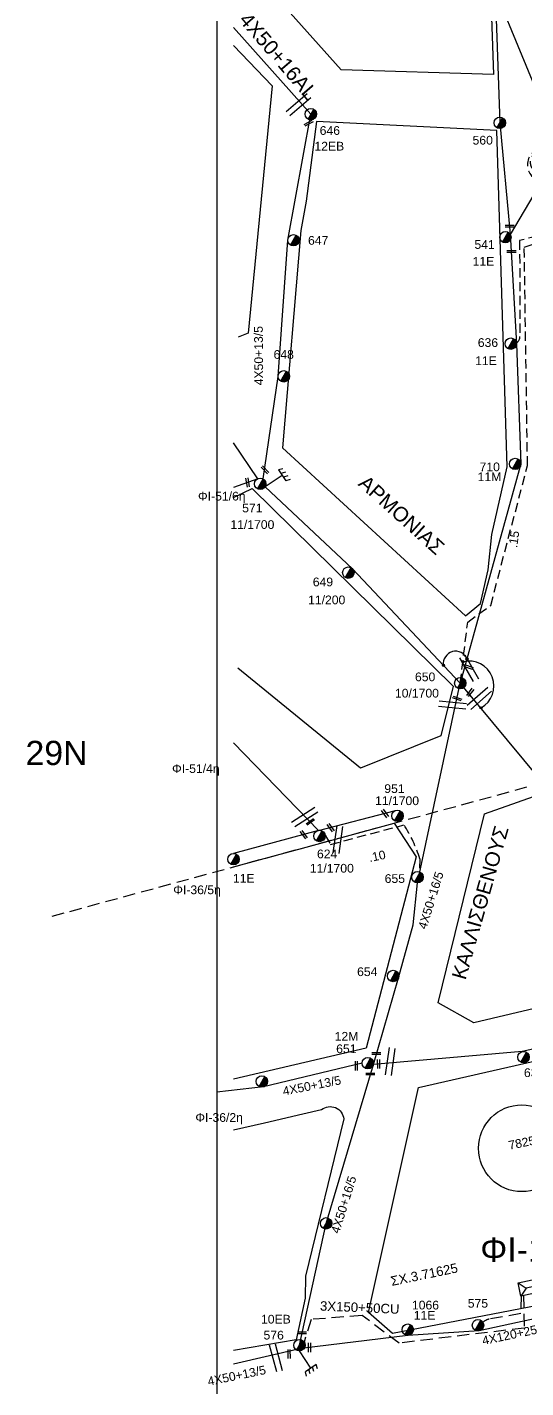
# Model space of a CAD drawing. Header units: millimetres. Extents: x 7453 to 9570, y 777 to 1872.
# Drawn here: x 7452.5 to 7555.5, y 1176.2 to 1456.9 of the extents above; entities that cross this region are included whole.
import ezdxf

# ---------------------------------------------------------------- set-up
doc = ezdxf.new("R2010")
doc.units = ezdxf.units.MM
doc.linetypes.add('DASHED', pattern=[19.05, 12.7, -6.35])
for name, color, linetype in [('Άγνωστα', 7, 'Continuous'), ('Γέφυρες Εναέριου Δικτύου', 7, 'Continuous'), ('Γείωση', 7, 'Continuous'), ('Γυμνά εναέρια ΧΤ (3Φ)   4x50AL', 7, 'Continuous'), ('Γυμνά εναέρια ΧΤ και ΦΟΠ (3Φ)   4x50+16AL', 7, 'Continuous'), ('Επιγραφές - Σχήματα', 7, 'Continuous'), ('Καλώδια ΧΤ   3x150+50CU', 7, 'DASHED'), ('Καλώδια ΧΤ   3x150AL+50CU', 7, 'DASHED'), ('Μηχανική τομή', 7, 'Continuous'), ('Στύλος ΦΜ', 7, 'Continuous'), ('Στύλος ΦΜ @ 1', 7, 'Continuous'), ('Συνδέσεις', 7, 'Continuous'), ('Συνεστραμμένα ΧΤ   3x70+54.6+25 AL', 7, 'SYN_LINE'), ('Συνεστραμμένα ΧΤ   4x120+25 AL', 7, 'SYN_LINE'), ('Τομή', 7, 'Continuous'), ('Υποσταθμός πόλεως', 7, 'Continuous'), ('Υπόβαθρο ΔΕΗ', 7, 'Continuous'), ('Υπόγεια Καλώδια Δικτύου ΧΤ   .10', 7, 'DASHED'), ('Υπόγεια Καλώδια Δικτύου ΧΤ   .15', 7, 'DASHED')]:
    doc.layers.add(name, color=color, linetype=linetype)
doc.styles.get("Standard").update_dxf_attribs({"font": 'ARIAL.TTF'})
doc.linetypes.add('SYN_LINE', pattern='A,0.5,-0.0001,["/\\/\\/\\/",Standard,S=0.1,R=0,X=0,Y=-0.05],-0.25', length=0.7501)

# ---------------------------------------------------------------- blocks, each defined once
blk = doc.blocks.new('ΥΠΑΡΧΩΝ ΤΣΙΜΕΝΤΕΝΙΟΣ ΣΤΥΛΟΣ')
at = {"layer": 'Στύλος ΦΜ'}
blk.add_hatch(color=7, dxfattribs=at).paths.add_polyline_path([(-1.29, -2.28, 0.574793), (2.62, 0, 0.268822), (1.3, 2.27)])
at = {"layer": 'Στύλος ΦΜ', "color": 7}
blk.add_line((-1.29, -2.28), (1.3, 2.27), dxfattribs=at)
blk.add_circle((0, 0), 2.62, dxfattribs=at)
at = {"layer": 'Στύλος ΦΜ', "flags": 4}
for tag, p in [('ΤΥΠΟΣ', (-4.91, 3.03)), ('ΑΡΙΘΜΟΣ', (-4.68, 8.05))]:
    blk.add_attdef(tag, p, '', height=4, dxfattribs=at)
blk = doc.blocks.new('ΥΠΟΣΤΑΘΜΟΣ ΠΟΛΕΩΣ')
at = {"layer": 'Υποσταθμός πόλεως', "linetype": 'Continuous', "ltscale": 40}
blk.add_lwpolyline([(-8.57, 2.82), (8.57, 2.82), (8.57, -2.82), (-8.57, -2.82)], close=True, dxfattribs=at)
for points in [[(-5.75, 0), (-8.57, 2.82)], [(5.75, 0), (8.57, 2.82)], [(-8.57, -2.82), (-5.75, 0)], [(-5.75, 0), (5.75, 0)], [(8.57, -2.82), (5.75, 0)]]:
    blk.add_lwpolyline(points, dxfattribs=at)
at = {"layer": 'Υποσταθμός πόλεως', "linetype": 'SYN_LINE', "ltscale": 40, "flags": 1}
for tag, p in [('ΜΕΤΑΣΧΗΜΑΤΙΣΜΟΣ', (10.6, 2.39)), ('ΙΣΧΥΣ', (10.58, -0.41)), ('ΑΡΙΘΜΟΣ', (10.7, -3.13))]:
    blk.add_attdef(tag, p, '', height=1.8, dxfattribs=at)
blk = doc.blocks.new('ΓΕΙΩΣΗ')
at = {"layer": 'Γείωση', "ltscale": 40}
for p, q in [((-2.34, 11.45), (-3, 9.45)), ((-0.34, 11.45), (-1, 9.45)), ((0, 9.45), (0, 0)), ((1.66, 11.45), (1, 9.45)), ((3.66, 11.45), (3, 9.45))]:
    blk.add_line(p, q, dxfattribs=at)
blk.add_lwpolyline([(-3, 9.45), (3, 9.45)], dxfattribs=at)
blk = doc.blocks.new('ΜΗΧΑΝΙΚΗ ΤΟΜΗ')
at = {"layer": 'Μηχανική τομή', "ltscale": 40}
for p, q in [((-1.89, 0.78), (1.89, 0.78)), ((1.89, 0), (-1.89, 0))]:
    blk.add_line(p, q, dxfattribs=at)
blk = doc.blocks.new('ΤΟΜΗ')
at = {"layer": 'Τομή', "ltscale": 40}
for p, q in [((-5.68, 0), (5.68, 0)), ((5.68, -2.33), (-5.68, -2.33))]:
    blk.add_line(p, q, dxfattribs=at)
blk = doc.blocks.new('_ΣΥΝΔΕΣΗ')
at = {"layer": 'Συνδέσεις', "linetype": 'SYN_LINE', "ltscale": 40}
blk.add_hatch(color=256, dxfattribs=at).paths.add_polyline_path([(0.5, -0.01, 1), (-0.5, -0.01, 1)])
at = {"layer": 'Συνδέσεις'}
blk.add_circle((0, -0.01), 0.5, dxfattribs=at)

msp = doc.modelspace()

# ---------------------------------------------------------------- linework, layer by layer
at = {"layer": 'Άγνωστα', "color": 2, "linetype": 'SYN_LINE', "ltscale": 20}
for points in [[(7549.18, 1464.59), (7550.13, 1437.21), (7552.26, 1414.24)], [(7552.34, 1414.14), (7560.13, 1427.29)]]:
    msp.add_lwpolyline(points, dxfattribs=at)
at = {"layer": 'Άγνωστα', "color": 133}
msp.add_lwpolyline([(7500.13, 1363.78), (7495.14, 1371.15)], dxfattribs=at)
at = {"layer": 'Άγνωστα', "color": 85}
msp.add_lwpolyline([(7500.13, 1363.78), (7495.14, 1361.94)], dxfattribs=at)
at = {"layer": 'Άγνωστα', "color": 6}
msp.add_lwpolyline([(7541.98, 1321.6), (7519.71, 1345.21), (7501.66, 1362.1)], dxfattribs=at)
at = {"layer": 'Άγνωστα', "color": 1}
msp.add_lwpolyline([(7495.14, 1309.25), (7512.69, 1291.21)], dxfattribs=at)
at = {"layer": 'Άγνωστα', "color": 2}
for points in [[(7512.69, 1291.21), (7528.59, 1295.32)], [(7512.69, 1291.21), (7495.14, 1286.44)]]:
    msp.add_lwpolyline(points, dxfattribs=at)
at = {"layer": 'Άγνωστα', "color": 173, "linetype": 'DASHED', "ltscale": 0.2}
msp.add_lwpolyline([(7554.58, 1195.19), (7554.48, 1191.5), (7547.92, 1190.35, 0.164631), (7546.66, 1189.67, 286.740773)], format="xyb", dxfattribs=at)
at = {"layer": 'Γέφυρες Εναέριου Δικτύου'}
for centre, radius, start, end in [((7541.01, 1325.64), 2.54, 22.3147, 188.0024), ((7543.79, 1321), 5.14, 298.6418, 104.1115)]:
    msp.add_arc(centre, radius, start, end, dxfattribs=at)
at = {"layer": 'Γυμνά εναέρια ΧΤ (3Φ)   4x50AL', "color": 85}
msp.add_lwpolyline([(7501.25, 1363.75), (7504.34, 1384.9), (7506.34, 1412.98), (7511.12, 1439.02)], dxfattribs=at)
at = {"layer": 'Γυμνά εναέρια ΧΤ (3Φ)   4x50AL', "color": 62, "ltscale": 0.15}
msp.add_lwpolyline([(7658.41, 1342.7), (7591.62, 1312.36), (7573.66, 1307.56), (7558.5, 1301.71), (7541.98, 1321.6), (7541.98, 1321.6)], dxfattribs=at)
at = {"layer": 'Γυμνά εναέρια ΧΤ (3Φ)   4x50AL', "color": 27}
msp.add_lwpolyline([(7621.29, 1261.29), (7614.88, 1258.68), (7599.09, 1255.73), (7579.98, 1251.17), (7554.75, 1245.56), (7524.02, 1242.9), (7524.02, 1242.9)], dxfattribs=at)
at = {"layer": 'Γυμνά εναέρια ΧΤ (3Φ)   4x50AL', "color": 30}
msp.add_lwpolyline([(7521.7, 1243.18), (7501.36, 1238.28), (7491.72, 1237.18)], dxfattribs=at)
at = {"layer": 'Γυμνά εναέρια ΧΤ (3Φ)   4x50AL', "color": 151}
msp.add_lwpolyline([(7509.1, 1184.27), (7495.14, 1181.08)], dxfattribs=at)
at = {"layer": 'Γυμνά εναέρια ΧΤ και ΦΟΠ (3Φ)   4x50+16AL', "color": 27}
msp.add_lwpolyline([(7511.12, 1439.02), (7495.14, 1456.89)], dxfattribs=at)
at = {"layer": 'Γυμνά εναέρια ΧΤ και ΦΟΠ (3Φ)   4x50+16AL', "color": 5}
msp.add_lwpolyline([(7508.76, 1184.97), (7514.26, 1210.12), (7524.02, 1242.9), (7529.23, 1260.79), (7532.24, 1271.69), (7533.13, 1280.37), (7541.97, 1321.6)], dxfattribs=at)
at = {"layer": 'Επιγραφές - Σχήματα'}
msp.add_lwpolyline([(7491.72, 779.23), (9463.63, 779.23), (9463.63, 1862.62), (7491.72, 1862.62)], close=True, dxfattribs=at)
msp.add_circle((7554.68, 1225.62), 8.95, dxfattribs=at)
at = {"layer": 'Καλώδια ΧΤ   3x150+50CU', "color": 5, "ltscale": 0.2}
msp.add_lwpolyline([(7555.06, 1195.24), (7555.19, 1188.53), (7529.33, 1185.41), (7521.72, 1191.11), (7511.18, 1190.29), (7509.72, 1185.64)], dxfattribs=at)
at = {"layer": 'Καλώδια ΧΤ   3x150AL+50CU', "color": 7, "linetype": 'DASHED', "ltscale": 0.2}
msp.add_lwpolyline([(7457.69, 1273.51), (7585.56, 1308.28)], dxfattribs=at)
at = {"layer": 'Συνεστραμμένα ΧΤ   3x70+54.6+25 AL', "color": 133, "ltscale": 15}
msp.add_lwpolyline([(7560.33, 1437.56), (7549.18, 1464.59), (7548.26, 1493.61), (7546.56, 1516.11), (7547.9, 1518.89), (7547.03, 1529.57)], dxfattribs=at)
at = {"layer": 'Συνεστραμμένα ΧΤ   3x70+54.6+25 AL', "color": 6, "ltscale": 20}
msp.add_lwpolyline([(7552.26, 1414.24), (7553.58, 1391.64), (7554.5, 1366.83), (7541.98, 1321.6)], dxfattribs=at)
at = {"layer": 'Συνεστραμμένα ΧΤ   4x120+25 AL', "color": 173, "ltscale": 20}
msp.add_lwpolyline([(7651.59, 1209.56), (7621.95, 1203.5), (7600.21, 1199.19), (7577.9, 1194.86), (7545.87, 1187.95), (7531.12, 1187), (7509.1, 1184.27)], dxfattribs=at)
at = {"layer": 'Υπόβαθρο ΔΕΗ'}
for points in [[(7495.14, 1503.83), (7523.97, 1480), (7530.04, 1474.62), (7548.3, 1462.99), (7548.84, 1447.18), (7517.38, 1448.15), (7495.14, 1473.04)], [(7495.14, 1453.16), (7503.15, 1444.83), (7498.15, 1393.8), (7496.08, 1392.96)], [(7505.23, 1370.14), (7543.02, 1335.51), (7546.13, 1338.05), (7547.75, 1344.98), (7548.5, 1352.25), (7551.68, 1366.22), (7549.54, 1435.61), (7512.3, 1437.46), (7510.12, 1421.07), (7509.04, 1414.98), (7505.23, 1370.14)], [(7495.14, 1359.91), (7499.01, 1361.73), (7540.52, 1321), (7537.99, 1310.69), (7521.4, 1304.02), (7496.02, 1324.7)], [(7585.56, 1308.28), (7608.88, 1266.6), (7544.77, 1251.52), (7537.38, 1255.64), (7547.01, 1294.62), (7585.56, 1308.28)], [(7495.14, 1283.69), (7504, 1286.1), (7509.4, 1287.57), (7528.29, 1292.71), (7532.89, 1285.74), (7522.51, 1246.28), (7495.14, 1239.85)], [(7614.96, 1256.73), (7640.49, 1212.88), (7639.11, 1208.81), (7527.95, 1187.41), (7523, 1191.71), (7533.33, 1238.14), (7614.96, 1256.73)]]:
    msp.add_lwpolyline(points, dxfattribs=at)
msp.add_lwpolyline([(7495.14, 1229.44), (7501.55, 1230.9), (7509.47, 1232.71), (7513.33, 1233.59, -0.59775), (7517.92, 1231.67), (7510.01, 1199.25), (7509.92, 1194.72), (7508.09, 1186.07), (7495.14, 1183.87)], format="xyb", dxfattribs=at)
at = {"layer": 'Υπόγεια Καλώδια Δικτύου ΧΤ   .10', "color": 6, "ltscale": 0.15}
msp.add_lwpolyline([(7558.38, 1431.82, 0.931492), (7559.56, 1425.18), (7560.72, 1414.54), (7554.23, 1412.94), (7554.29, 1393.14, -0.248993), (7553.57, 1391.78, -5.194984)], format="xyb", dxfattribs=at)
at = {"layer": 'Υπόγεια Καλώδια Δικτύου ΧΤ   .10', "color": 5, "ltscale": 0.15}
msp.add_lwpolyline([(7514.04, 1290.25), (7515.16, 1288.33), (7530.35, 1292.34, -0.062065), (7533.65, 1285.33), (7533.47, 1282.67)], format="xyb", dxfattribs=at)
at = {"layer": 'Υπόγεια Καλώδια Δικτύου ΧΤ   .15', "color": 62, "ltscale": 0.15}
msp.add_lwpolyline([(7541.98, 1321.6), (7543.5, 1334.2), (7548.26, 1337.63), (7555.86, 1366.54), (7555.19, 1411.58), (7562.12, 1413.8), (7561.57, 1426.3), (7558.18, 1426.93, -0.853038), (7558.29, 1431.18)], format="xyb", dxfattribs=at)

# ---------------------------------------------------------------- block references
at = {"layer": 'Γείωση'}
for p, xscale, yscale, zscale, rotation in [((7501.66, 1362.1), 0.4499999999998326, 0.4499999999998326, 0.4499999999998326, 303.8983940220376), ((7508.75, 1183.79), 0.4499999999998233, 0.4499999999998233, 0.4499999999998233, 213.5321210072743)]:
    msp.add_blockref('ΓΕΙΩΣΗ', p, dxfattribs=dict(at, xscale=xscale, yscale=yscale, zscale=zscale, rotation=rotation))
at = {"layer": 'Μηχανική τομή'}
for p, xscale, yscale, zscale, rotation in [((7510.73, 1436.98), 0.4999999999999175, 0.4999999999999175, 0.4999999999999175, 26.90664696949336), ((7501.5, 1365.5), 0.4999999999999466, 0.4999999999999466, 0.4999999999999466, 312.5926480609675), ((7497.86, 1362.94), 0.4999999999998912, 0.4999999999998912, 0.4999999999998912, 279.633749944355), ((7543.59, 1324.74), 0.5000000000000069, 0.5000000000000069, 0.5000000000000069, 340.6410086171568), ((7544.2, 1319.56), 0.5000000000000033, 0.5000000000000033, 0.5000000000000033, 52.88560917238333), ((7541.26, 1318.24), 0.5000000000000069, 0.5000000000000069, 0.5000000000000069, 340.6410086171568), ((7526.59, 1294.81), 0.5000000000000129, 0.5000000000000129, 0.5000000000000129, 126.4053453319395), ((7511.11, 1292.83), 0.4999999999999977, 0.4999999999999977, 0.4999999999999977, 35.87693125808439), ((7515.36, 1291.9), 0.5000000000000016, 0.5000000000000016, 0.5000000000000016, 126.4053453319404), ((7509.81, 1290.43), 0.5000000000000016, 0.5000000000000016, 0.5000000000000016, 126.4053453319404), ((7525.31, 1243.01), 0.500000000000007, 0.500000000000007, 0.500000000000007, 90.52841407385708), ((7520.7, 1242.63), 0.500000000000007, 0.500000000000007, 0.500000000000007, 90.52841407385708), ((7511.03, 1184.51), 0.4999999999999999, 0.4999999999999999, 0.4999999999999999, 90.52841407385708), ((7506.8, 1183.17), 0.500000000000007, 0.500000000000007, 0.500000000000007, 90.52841407385708)]:
    msp.add_blockref('ΜΗΧΑΝΙΚΗ ΤΟΜΗ', p, dxfattribs=dict(at, xscale=xscale, yscale=yscale, zscale=zscale, rotation=rotation))
for p, xscale, yscale, zscale in [((7552.16, 1415.69), 0.4999999999999147, 0.4999999999999147, 0.4999999999999147), ((7552.55, 1410.45), 0.4999999999999147, 0.4999999999999147, 0.4999999999999147), ((7524.62, 1244.97), 0.5, 0.5, 0.5), ((7523.38, 1240.75), 0.5, 0.5, 0.5), ((7509.27, 1187.33), 0.5, 0.5, 0.5)]:
    msp.add_blockref('ΜΗΧΑΝΙΚΗ ΤΟΜΗ', p, dxfattribs=dict(at, xscale=xscale, yscale=yscale, zscale=zscale))
at = {"layer": 'Στύλος ΦΜ @ 1', "ltscale": 40}
ref = msp.add_blockref('ΥΠΑΡΧΩΝ ΤΣΙΜΕΝΤΕΝΙΟΣ ΣΤΥΛΟΣ', (7511.12, 1439.02), dxfattribs=dict(at, xscale=0.4499999999998181, yscale=0.4499999999998181, zscale=0.4499999999998181))
ref.add_attrib('ΤΥΠΟΣ', '12ΕΒ', (7511.85, 1431.5), dxfattribs={"layer": 'Στύλος ΦΜ', "height": 1.8, "flags": 4})
ref.add_attrib('ΑΡΙΘΜΟΣ', '646', (7512.94, 1434.73), dxfattribs={"layer": 'Στύλος ΦΜ', "height": 1.8, "flags": 4})
ref = msp.add_blockref('ΥΠΑΡΧΩΝ ΤΣΙΜΕΝΤΕΝΙΟΣ ΣΤΥΛΟΣ', (7550.13, 1437.21), dxfattribs=dict(at, xscale=0.4499999999998181, yscale=0.4499999999998181, zscale=0.4499999999998181))
ref.add_attrib('ΑΡΙΘΜΟΣ', '560', (7544.51, 1432.73), dxfattribs={"layer": 'Στύλος ΦΜ', "height": 1.8, "flags": 4})
ref = msp.add_blockref('ΥΠΑΡΧΩΝ ΤΣΙΜΕΝΤΕΝΙΟΣ ΣΤΥΛΟΣ', (7507.52, 1412.98), dxfattribs=dict(at, xscale=0.4499999999998181, yscale=0.4499999999998181, zscale=0.4499999999998181))
ref.add_attrib('ΑΡΙΘΜΟΣ', '647', (7510.53, 1412.06), dxfattribs={"layer": 'Στύλος ΦΜ', "height": 1.8, "flags": 4})
ref = msp.add_blockref('ΥΠΑΡΧΩΝ ΤΣΙΜΕΝΤΕΝΙΟΣ ΣΤΥΛΟΣ', (7551.29, 1413.61), dxfattribs=dict(at, xscale=0.4499999999998181, yscale=0.4499999999998181, zscale=0.4499999999998181))
ref.add_attrib('ΤΥΠΟΣ', '11Ε', (7544.52, 1407.73), dxfattribs={"layer": 'Στύλος ΦΜ', "height": 1.8, "flags": 4})
ref.add_attrib('ΑΡΙΘΜΟΣ', '541', (7544.9, 1411.21), dxfattribs={"layer": 'Στύλος ΦΜ', "height": 1.8, "flags": 4})
ref = msp.add_blockref('ΥΠΑΡΧΩΝ ΤΣΙΜΕΝΤΕΝΙΟΣ ΣΤΥΛΟΣ', (7552.4, 1391.64), dxfattribs=dict(at, xscale=0.4499999999998181, yscale=0.4499999999998181, zscale=0.4499999999998181))
ref.add_attrib('ΤΥΠΟΣ', '11Ε', (7545.04, 1387.22), dxfattribs={"layer": 'Στύλος ΦΜ', "height": 1.8, "flags": 4})
ref.add_attrib('ΑΡΙΘΜΟΣ', '636', (7545.59, 1390.97), dxfattribs={"layer": 'Στύλος ΦΜ', "height": 1.8, "flags": 4})
ref = msp.add_blockref('ΥΠΑΡΧΩΝ ΤΣΙΜΕΝΤΕΝΙΟΣ ΣΤΥΛΟΣ', (7505.52, 1384.9), dxfattribs=dict(at, xscale=0.4499999999998181, yscale=0.4499999999998181, zscale=0.4499999999998181))
ref.add_attrib('ΑΡΙΘΜΟΣ', '648', (7503.41, 1388.52), dxfattribs={"layer": 'Στύλος ΦΜ', "height": 1.8, "flags": 4})
ref = msp.add_blockref('ΥΠΑΡΧΩΝ ΤΣΙΜΕΝΤΕΝΙΟΣ ΣΤΥΛΟΣ', (7553.32, 1366.83), dxfattribs=dict(at, xscale=0.4499999999998181, yscale=0.4499999999998181, zscale=0.4499999999998181))
ref.add_attrib('ΤΥΠΟΣ', '11Μ', (7545.56, 1363.28), dxfattribs={"layer": 'Στύλος ΦΜ', "height": 1.8, "flags": 4})
ref.add_attrib('ΑΡΙΘΜΟΣ', '710', (7545.96, 1365.32), dxfattribs={"layer": 'Στύλος ΦΜ', "height": 1.8, "flags": 4})
ref = msp.add_blockref('ΥΠΑΡΧΩΝ ΤΣΙΜΕΝΤΕΝΙΟΣ ΣΤΥΛΟΣ', (7500.66, 1362.73), dxfattribs=dict(at, xscale=0.4499999999998181, yscale=0.4499999999998181, zscale=0.4499999999998181))
ref.add_attrib('ΤΥΠΟΣ', '11/1700', (7494.49, 1353.42), dxfattribs={"layer": 'Στύλος ΦΜ', "height": 1.8, "flags": 4})
ref.add_attrib('ΑΡΙΘΜΟΣ', '571', (7496.93, 1356.84), dxfattribs={"layer": 'Στύλος ΦΜ', "height": 1.8, "flags": 4})
ref = msp.add_blockref('ΥΠΑΡΧΩΝ ΤΣΙΜΕΝΤΕΝΙΟΣ ΣΤΥΛΟΣ', (7518.85, 1344.4), dxfattribs=dict(at, xscale=0.4499999999998181, yscale=0.4499999999998181, zscale=0.4499999999998181))
ref.add_attrib('ΤΥΠΟΣ', '11/200', (7510.54, 1337.87), dxfattribs={"layer": 'Στύλος ΦΜ', "height": 1.8, "flags": 4})
ref.add_attrib('ΑΡΙΘΜΟΣ', '649', (7511.51, 1341.58), dxfattribs={"layer": 'Στύλος ΦΜ', "height": 1.8, "flags": 4})
ref = msp.add_blockref('ΥΠΑΡΧΩΝ ΤΣΙΜΕΝΤΕΝΙΟΣ ΣΤΥΛΟΣ', (7541.97, 1321.6), dxfattribs=dict(at, xscale=0.4499999999998181, yscale=0.4499999999998181, zscale=0.4499999999998181))
ref.add_attrib('ΤΥΠΟΣ', '10/1700', (7528.48, 1318.63), dxfattribs={"layer": 'Στύλος ΦΜ', "height": 1.8, "flags": 4})
ref.add_attrib('ΑΡΙΘΜΟΣ', '650', (7532.62, 1321.99), dxfattribs={"layer": 'Στύλος ΦΜ', "height": 1.8, "flags": 4})
ref = msp.add_blockref('ΥΠΑΡΧΩΝ ΤΣΙΜΕΝΤΕΝΙΟΣ ΣΤΥΛΟΣ', (7528.99, 1294.22), dxfattribs=dict(at, xscale=0.4499999999998181, yscale=0.4499999999998181, zscale=0.4499999999998181))
ref.add_attrib('ΤΥΠΟΣ', '11/1700', (7524.37, 1296.43), dxfattribs={"layer": 'Στύλος ΦΜ', "height": 1.8, "flags": 4})
ref.add_attrib('ΑΡΙΘΜΟΣ', '951', (7526.28, 1298.93), dxfattribs={"layer": 'Στύλος ΦΜ', "height": 1.8, "flags": 4})
ref = msp.add_blockref('ΥΠΑΡΧΩΝ ΤΣΙΜΕΝΤΕΝΙΟΣ ΣΤΥΛΟΣ', (7512.88, 1290.05), dxfattribs=dict(at, xscale=0.4499999999998181, yscale=0.4499999999998181, zscale=0.4499999999998181))
ref.add_attrib('ΤΥΠΟΣ', '11/1700', (7510.9, 1282.5), dxfattribs={"layer": 'Στύλος ΦΜ', "height": 1.8, "flags": 4})
ref.add_attrib('ΑΡΙΘΜΟΣ', '624', (7512.38, 1285.45), dxfattribs={"layer": 'Στύλος ΦΜ', "height": 1.8, "flags": 4})
ref = msp.add_blockref('ΥΠΑΡΧΩΝ ΤΣΙΜΕΝΤΕΝΙΟΣ ΣΤΥΛΟΣ', (7495.14, 1285.26), dxfattribs=dict(at, xscale=0.4499999999998181, yscale=0.4499999999998181, zscale=0.4499999999998181))
ref.add_attrib('ΤΥΠΟΣ', '11E', (7495.02, 1280.43), dxfattribs={"layer": 'Στύλος ΦΜ', "height": 1.8, "flags": 4})
ref = msp.add_blockref('ΥΠΑΡΧΩΝ ΤΣΙΜΕΝΤΕΝΙΟΣ ΣΤΥΛΟΣ', (7533.13, 1281.55), dxfattribs=dict(at, xscale=0.4499999999998181, yscale=0.4499999999998181, zscale=0.4499999999998181))
ref.add_attrib('ΑΡΙΘΜΟΣ', '655', (7526.36, 1280.37), dxfattribs={"layer": 'Στύλος ΦΜ', "height": 1.8, "flags": 4})
ref = msp.add_blockref('ΥΠΑΡΧΩΝ ΤΣΙΜΕΝΤΕΝΙΟΣ ΣΤΥΛΟΣ', (7528.11, 1261.16), dxfattribs=dict(at, xscale=0.4499999999998181, yscale=0.4499999999998181, zscale=0.4499999999998181))
ref.add_attrib('ΑΡΙΘΜΟΣ', '654', (7520.66, 1261.15), dxfattribs={"layer": 'Στύλος ΦΜ', "height": 1.8, "flags": 4})
ref = msp.add_blockref('ΥΠΑΡΧΩΝ ΤΣΙΜΕΝΤΕΝΙΟΣ ΣΤΥΛΟΣ', (7522.88, 1243.18), dxfattribs=dict(at, xscale=0.4499999999998181, yscale=0.4499999999998181, zscale=0.4499999999998181))
ref.add_attrib('ΤΥΠΟΣ', '12M', (7516.03, 1247.82), dxfattribs={"layer": 'Στύλος ΦΜ', "height": 1.8, "flags": 4})
ref.add_attrib('ΑΡΙΘΜΟΣ', '651', (7516.34, 1245.25), dxfattribs={"layer": 'Στύλος ΦΜ', "height": 1.8, "flags": 4})
ref = msp.add_blockref('ΥΠΑΡΧΩΝ ΤΣΙΜΕΝΤΕΝΙΟΣ ΣΤΥΛΟΣ', (7555.05, 1244.42), dxfattribs=dict(at, xscale=0.4499999999998181, yscale=0.4499999999998181, zscale=0.4499999999998181))
ref.add_attrib('ΑΡΙΘΜΟΣ', '633', (7555.12, 1240.32), dxfattribs={"layer": 'Στύλος ΦΜ', "height": 1.8, "flags": 4})
at = {"layer": 'Στύλος ΦΜ @ 1', "ltscale": 40, "xscale": 0.4499999999998181, "yscale": 0.4499999999998181, "zscale": 0.4499999999998181}
for p in [(7501, 1239.41), (7514.26, 1210.12)]:
    msp.add_blockref('ΥΠΑΡΧΩΝ ΤΣΙΜΕΝΤΕΝΙΟΣ ΣΤΥΛΟΣ', p, dxfattribs=at)
at = {"layer": 'Στύλος ΦΜ @ 1', "ltscale": 40}
ref = msp.add_blockref('ΥΠΑΡΧΩΝ ΤΣΙΜΕΝΤΕΝΙΟΣ ΣΤΥΛΟΣ', (7531.12, 1188.18), dxfattribs=dict(at, xscale=0.4499999999998181, yscale=0.4499999999998181, zscale=0.4499999999998181))
ref.add_attrib('ΤΥΠΟΣ', '11E', (7532.36, 1190.26), dxfattribs={"layer": 'Στύλος ΦΜ', "height": 1.8, "flags": 4})
ref.add_attrib('ΑΡΙΘΜΟΣ', '1066', (7531.99, 1192.36), dxfattribs={"layer": 'Στύλος ΦΜ', "height": 1.8, "flags": 4})
ref = msp.add_blockref('ΥΠΑΡΧΩΝ ΤΣΙΜΕΝΤΕΝΙΟΣ ΣΤΥΛΟΣ', (7545.63, 1189.1), dxfattribs=dict(at, xscale=0.4499999999998181, yscale=0.4499999999998181, zscale=0.4499999999998181))
ref.add_attrib('ΑΡΙΘΜΟΣ', '575', (7543.52, 1192.73), dxfattribs={"layer": 'Στύλος ΦΜ', "height": 1.8, "flags": 4})
ref = msp.add_blockref('ΥΠΑΡΧΩΝ ΤΣΙΜΕΝΤΕΝΙΟΣ ΣΤΥΛΟΣ', (7508.75, 1184.97), dxfattribs=dict(at, xscale=0.4499999999998181, yscale=0.4499999999998181, zscale=0.4499999999998181))
ref.add_attrib('ΤΥΠΟΣ', '10EB', (7500.82, 1189.45), dxfattribs={"layer": 'Στύλος ΦΜ', "height": 1.8, "flags": 4})
ref.add_attrib('ΑΡΙΘΜΟΣ', '576', (7501.34, 1186.16), dxfattribs={"layer": 'Στύλος ΦΜ', "height": 1.8, "flags": 4})
at = {"layer": 'Συνδέσεις', "xscale": 0.4499999999998181, "yscale": 0.4499999999998181, "zscale": 0.4499999999998181}
for p in [(7538.5, 1325.29), (7542.54, 1325.99), (7543.36, 1326.6), (7546.26, 1316.5)]:
    msp.add_blockref('_ΣΥΝΔΕΣΗ', p, dxfattribs=at)
at = {"layer": 'Τομή'}
for p, xscale, yscale, zscale, rotation in [((7508.93, 1440.52), 0.4999999999999771, 0.4999999999999771, 0.4999999999999771, 220.1070711841412), ((7544.3, 1324.95), 0.500000000000041, 0.500000000000041, 0.500000000000041, 299.6277885750929), ((7545.53, 1318.93), 0.5000000000000315, 0.5000000000000315, 0.5000000000000315, 41.01816450705292), ((7540.41, 1317.65), 0.5000000000000423, 0.5000000000000423, 0.5000000000000423, 354.4822311888205), ((7509.54, 1294.45), 0.500000000000033, 0.500000000000033, 0.500000000000033, 32.64146320277429), ((7516.11, 1289.4), 0.5000000000000357, 0.5000000000000357, 0.5000000000000357, 81.82003645898959), ((7526.93, 1243.59), 0.5000000000000288, 0.5000000000000288, 0.5000000000000288, 81.82003645898946), ((7503.33, 1182.21), 0.5000000000000271, 0.5000000000000271, 0.5000000000000271, 104.8121189054987)]:
    msp.add_blockref('ΤΟΜΗ', p, dxfattribs=dict(at, xscale=xscale, yscale=yscale, zscale=zscale, rotation=rotation))
at = {"layer": 'Υποσταθμός πόλεως', "xscale": 0.4999999999999911, "yscale": 0.4999999999999911, "zscale": 0.4999999999999911, "rotation": 191.9788368833811}
msp.add_blockref('ΥΠΟΣΤΑΘΜΟΣ ΠΟΛΕΩΣ', (7558.39, 1197.38), dxfattribs=at)

# ---------------------------------------------------------------- texts
at = {"layer": 'Γυμνά εναέρια ΧΤ (3Φ)   4x50AL', "char_height": 1.8, "width": 36.4294, "attachment_point": 1}
for insert, rotation in [((7499.47, 1383.04), 90.4531), ((7505.14, 1238.25), 11.1854), ((7489.62, 1178.36), 11.6371)]:
    msp.add_mtext('4X50+13/5', dxfattribs=dict(at, insert=insert, rotation=rotation))
at = {"layer": 'Γυμνά εναέρια ΧΤ και ΦΟΠ (3Φ)   4x50+16AL', "width": 36.4294, "attachment_point": 1}
for s, insert, char_height, rotation in [('4X50+16AL', (7498.39, 1460.31), 3, 310.6352), ('4X50+16/5', (7533.22, 1271.21), 1.8, 72.7684), ('4X50+16/5', (7515.22, 1208.41), 1.8, 72.7684)]:
    msp.add_mtext(s, dxfattribs=dict(at, insert=insert, char_height=char_height, rotation=rotation))
at = {"layer": 'Επιγραφές - Σχήματα', "attachment_point": 1}
for s, insert, char_height, width, rotation in [('APMONIAΣ', (7522.73, 1364.75), 3, 36.4294, 317.9811), ('KAΛΛΙΣΘΕΝΟΥΣ', (7540.16, 1261.02), 3, 56.7641, 74.0916), ('78256', (7551.77, 1227.07), 1.8, 36.4294, 11.6371), ('{\\H1.083x;ΣX.3.71625     }', (7527.42, 1199.11), 1.8, 36.4294, 11.6371)]:
    msp.add_mtext(s, dxfattribs=dict(at, insert=insert, char_height=char_height, width=width, rotation=rotation))
at = {"layer": 'Επιγραφές - Σχήματα', "width": 36.4294, "attachment_point": 1}
for s, insert, char_height in [('ΦΙ-51/6η', (7487.8, 1361.08), 1.8), ('29N', (7452.18, 1309.69), 5), ('ΦΙ-51/4η', (7482.44, 1304.86), 1.8), ('ΦΙ-36/5η', (7482.69, 1279.85), 1.8), ('ΦΙ-36/2η', (7487.25, 1232.87), 1.8)]:
    msp.add_mtext(s, dxfattribs=dict(at, insert=insert, char_height=char_height))
at = {"layer": 'Καλώδια ΧΤ   3x150+50CU', "insert": (7513.05, 1194.08), "char_height": 1.8, "width": 36.4294, "attachment_point": 1, "rotation": 357.6094}
msp.add_mtext('{\\H1.083x;3X150+50CU\\P     }', dxfattribs=at)
at = {"layer": 'Συνεστραμμένα ΧΤ   4x120+25 AL', "ltscale": 20, "insert": (7546.32, 1186.77), "char_height": 1.8, "width": 36.4294, "attachment_point": 1, "rotation": 11.9183}
msp.add_mtext('4X120+25', dxfattribs=at)
at = {"layer": 'Υποσταθμός πόλεως', "insert": (7546.11, 1207.22), "char_height": 5, "width": 4.6849, "attachment_point": 1}
msp.add_mtext('ΦΙ-101', dxfattribs=at)
at = {"layer": 'Υπόγεια Καλώδια Δικτύου ΧΤ   .10', "insert": (7522.91, 1286.43), "char_height": 1.8, "width": 36.4294, "attachment_point": 1, "rotation": 11.9183}
msp.add_mtext('.10', dxfattribs=at)
at = {"layer": 'Υπόγεια Καλώδια Δικτύου ΧΤ   .15', "insert": (7551.91, 1349.69), "char_height": 1.8, "width": 36.4294, "attachment_point": 1, "rotation": 81.8305}
msp.add_mtext('.15', dxfattribs=at)

doc.saveas('drawing.dxf')
